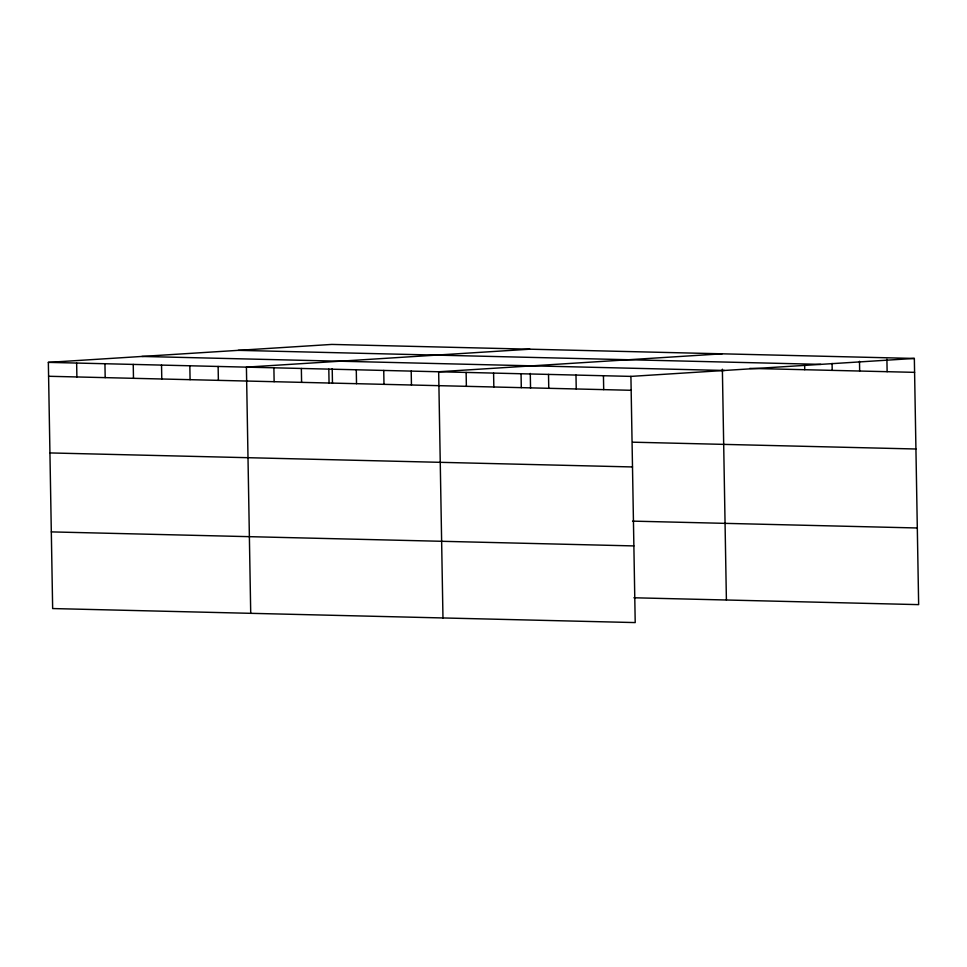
<?xml version="1.0" encoding="UTF-8"?>
<svg xmlns="http://www.w3.org/2000/svg" width="967" height="967" viewBox="0 0 967 967"><rect width="100%" height="100%" fill="white"/><g stroke="black" fill="none" stroke-linecap="round" stroke-linejoin="round"><path stroke-width="1.45" d="M914.347 358.443L630.919 376.393L635.21 622.579L52.653 608.557L48.35 362.371L331.79 344.421L914.347 358.443L918.65 604.629L633.893 597.775M529.856 349.196L246.416 367.134L250.719 613.32M722.107 353.813L438.667 371.763L442.971 617.949M238.257 350.344L820.814 364.366M749.812 368.391L914.601 372.355M141.883 356.448L724.452 370.47M48.35 362.371L630.919 376.393M48.592 376.272L631.161 390.293M632.623 442.185L915.93 449.002M49.933 452.931L632.491 466.952M632.551 521.128L917.308 527.982M51.311 531.898L633.868 545.92M886.908 359.18L887.126 371.691M859.494 361.295L859.663 371.026M832.079 363.411L832.2 370.373M804.665 365.538L804.737 369.708M722.373 369.201L726.398 599.999M603.444 375.728L603.698 389.641M575.981 375.063L576.235 388.976M548.519 374.41L548.76 388.311M530.279 373.419L530.545 388.154M521.056 373.745L521.298 387.658M493.593 373.081L493.835 386.993M466.13 372.428L466.372 386.329M411.205 371.098L411.446 385.011M383.742 370.446L383.984 384.346M356.279 369.781L356.521 383.681M332.213 368.645L332.467 383.391M328.816 369.116L329.058 383.029M301.353 368.463L301.595 382.364M273.891 367.798L274.132 381.699M218.131 366.457L218.373 380.357M189.834 365.78L190.076 379.68M161.537 365.091L161.779 379.004M133.241 364.414L133.482 378.315M104.944 363.737L105.185 377.638M76.647 363.048L76.889 376.961"/></g></svg>
